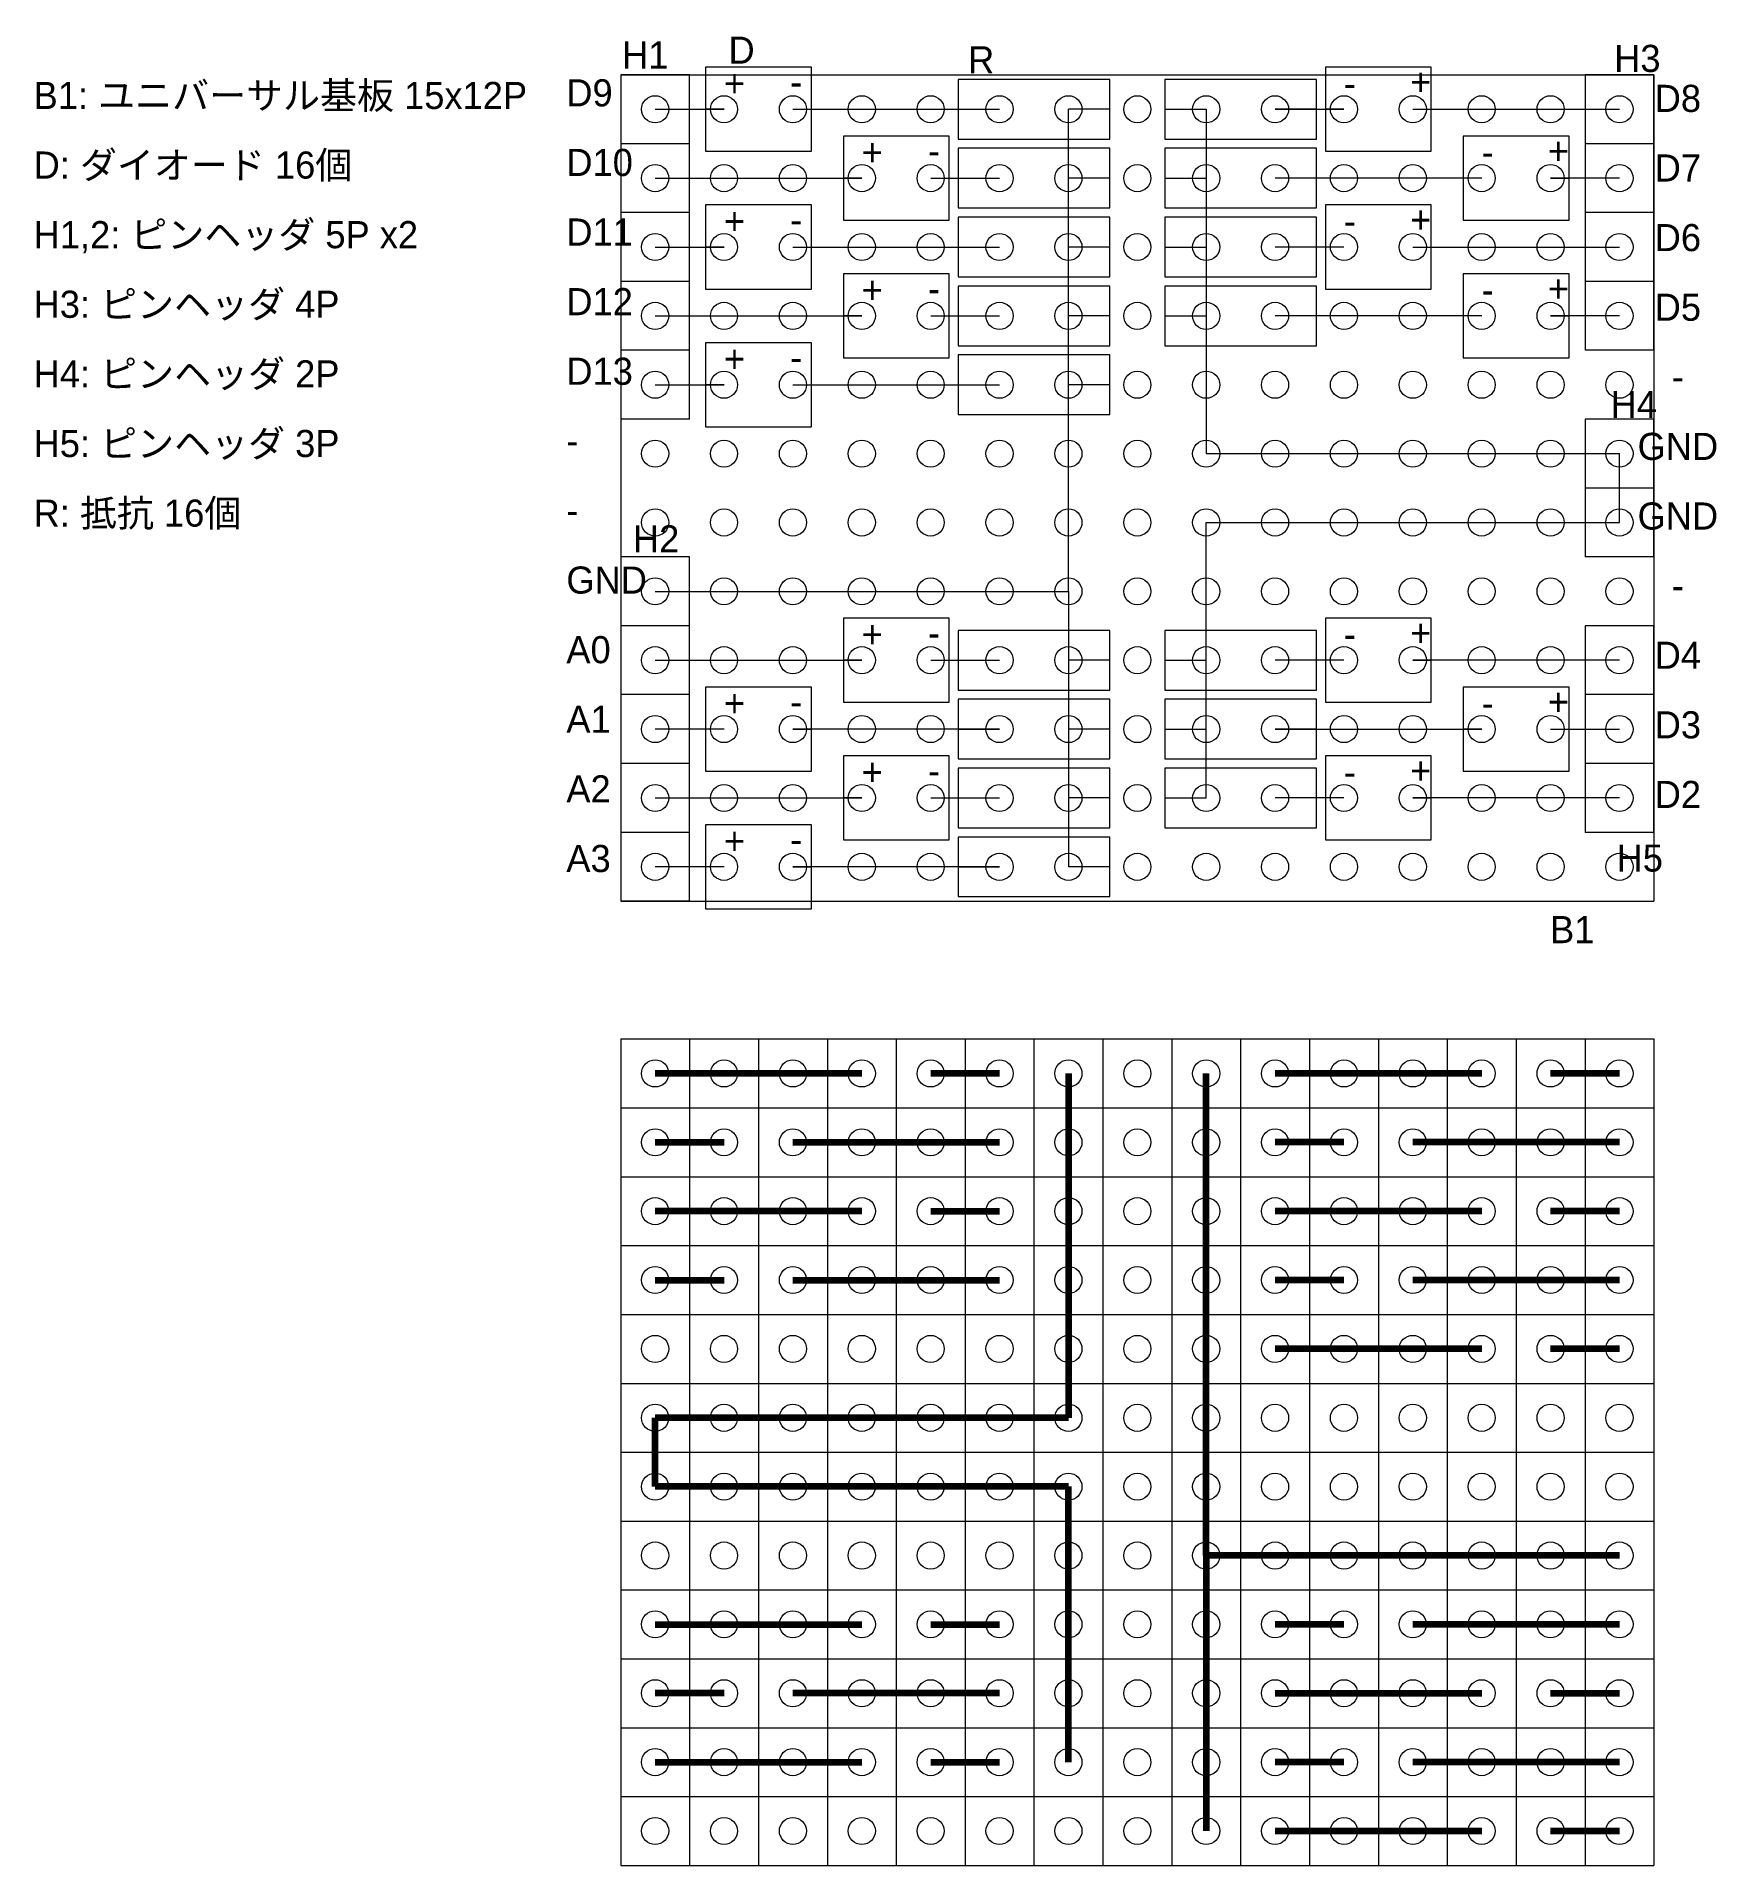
# Model space of a CAD drawing. Extents: x -13.3 to 48.7, y 67.7 to 135.2.
import ezdxf

# ---------------------------------------------------------------- set-up
doc = ezdxf.new("R2010")
doc.units = 0
doc.layers.get('0').update_dxf_attribs({"linetype": 'CONTINUOUS', "lineweight": 9})
doc.layers.add('0_GND', color=7, linetype='CONTINUOUS', lineweight=15)
for name, color, linetype, lineweight, true_color in [('0_wire', 92, 'CONTINUOUS', 15, 0x00c800), ('diode', 212, 'CONTINUOUS', 15, 0xde00de), ('resister', 132, 'CONTINUOUS', 15, 0x00dede), ('socket_header', 56, 'CONTINUOUS', 15, 0x808000), ('universal_board', 253, 'CONTINUOUS', 15, 0xa0a0a4)]:
    doc.layers.add(name, color=color, linetype=linetype, lineweight=lineweight, true_color=true_color)
doc.styles.add('kst32b', font='kst32b')

msp = doc.modelspace()

# ---------------------------------------------------------------- linework, layer by layer
at = {"layer": '0_GND'}
for p, q in [((24.76, 114.74), (24.76, 132.52)), ((29.84, 132.52), (29.84, 129.98)), ((29.84, 129.98), (29.84, 127.44)), ((29.84, 127.44), (29.84, 124.9)), ((29.84, 124.9), (29.84, 119.82)), ((29.84, 119.82), (45.08, 119.82)), ((45.08, 117.28), (45.08, 119.82)), ((29.84, 112.2), (29.84, 117.28)), ((29.84, 117.28), (45.08, 117.28)), ((9.52, 114.74), (24.76, 114.74)), ((24.76, 114.74), (24.76, 104.58)), ((29.84, 109.66), (29.84, 112.2)), ((29.84, 107.12), (29.84, 109.66))]:
    msp.add_line(p, q, dxfattribs=at)
at = {"layer": '0_GND', "lineweight": 200}
for p, q in [((24.76, 96.96), (24.76, 94.42)), ((29.84, 79.18), (29.84, 96.96)), ((24.76, 94.42), (24.76, 91.88)), ((24.76, 91.88), (24.76, 89.34)), ((24.76, 89.34), (24.76, 84.26)), ((9.52, 81.72), (9.52, 84.26)), ((24.76, 84.26), (9.52, 84.26)), ((24.76, 81.72), (9.52, 81.72)), ((24.76, 76.64), (24.76, 81.72)), ((45.08, 79.18), (29.84, 79.18)), ((29.84, 79.18), (29.84, 69.02)), ((24.76, 74.1), (24.76, 76.64)), ((24.76, 71.56), (24.76, 74.1))]:
    msp.add_line(p, q, dxfattribs=at)
at = {"layer": '0_wire'}
for p, q in [((9.52, 132.52), (12.06, 132.52)), ((14.6, 132.52), (22.22, 132.52)), ((32.38, 132.52), (34.92, 132.52)), ((37.46, 132.52), (45.08, 132.52)), ((9.52, 129.98), (17.14, 129.98)), ((19.68, 129.98), (22.22, 129.98)), ((40, 129.98), (32.38, 129.98)), ((45.08, 129.98), (42.54, 129.98)), ((9.52, 127.44), (12.06, 127.44)), ((14.6, 127.44), (22.22, 127.44)), ((34.92, 127.44), (32.38, 127.44)), ((37.46, 127.44), (45.08, 127.44)), ((9.52, 124.9), (17.14, 124.9)), ((19.68, 124.9), (22.22, 124.9)), ((40, 124.9), (32.38, 124.9)), ((45.08, 124.9), (42.54, 124.9)), ((9.52, 122.36), (12.06, 122.36)), ((14.6, 122.36), (22.22, 122.36)), ((9.52, 112.2), (17.14, 112.2)), ((19.68, 112.2), (22.22, 112.2)), ((34.92, 112.2), (32.38, 112.2)), ((45.08, 112.2), (37.46, 112.2)), ((12.06, 109.66), (9.52, 109.66)), ((22.22, 109.66), (14.6, 109.66)), ((32.38, 109.66), (40, 109.66)), ((42.54, 109.66), (45.08, 109.66)), ((9.52, 107.12), (17.14, 107.12)), ((19.68, 107.12), (22.22, 107.12)), ((34.92, 107.12), (32.38, 107.12)), ((45.08, 107.12), (37.46, 107.12)), ((12.06, 104.58), (9.52, 104.58)), ((22.22, 104.58), (14.6, 104.58))]:
    msp.add_line(p, q, dxfattribs=at)
at = {"layer": '0_wire', "lineweight": 200}
for p, q in [((17.14, 96.96), (9.52, 96.96)), ((22.22, 96.96), (19.68, 96.96)), ((40, 96.96), (32.38, 96.96)), ((45.08, 96.96), (42.54, 96.96)), ((9.52, 94.42), (12.06, 94.42)), ((14.6, 94.42), (22.22, 94.42)), ((34.92, 94.42), (32.38, 94.42)), ((45.08, 94.42), (37.46, 94.42)), ((17.14, 91.88), (9.52, 91.88)), ((19.68, 91.88), (22.22, 91.88)), ((40, 91.88), (32.38, 91.88)), ((45.08, 91.88), (42.54, 91.88)), ((9.52, 89.34), (12.06, 89.34)), ((14.6, 89.34), (22.22, 89.34)), ((34.92, 89.34), (32.38, 89.34)), ((45.08, 89.34), (37.46, 89.34)), ((40, 86.8), (32.38, 86.8)), ((45.08, 86.8), (42.54, 86.8)), ((9.52, 76.64), (17.14, 76.64)), ((19.68, 76.64), (22.22, 76.64)), ((34.92, 76.64), (32.38, 76.64)), ((45.08, 76.64), (37.46, 76.64)), ((12.06, 74.1), (9.52, 74.1)), ((22.22, 74.1), (14.6, 74.1)), ((32.38, 74.1), (40, 74.1)), ((42.54, 74.1), (45.08, 74.1)), ((9.52, 71.56), (17.14, 71.56)), ((19.68, 71.56), (22.22, 71.56)), ((34.92, 71.56), (32.38, 71.56)), ((45.08, 71.56), (37.46, 71.56)), ((32.38, 69.02), (40, 69.02)), ((42.54, 69.02), (45.08, 69.02))]:
    msp.add_line(p, q, dxfattribs=at)
at = {"layer": 'diode'}
for p, q in [((15.28, 134.07), (11.38, 134.07)), ((11.38, 134.07), (11.38, 130.97)), ((15.28, 130.97), (15.28, 134.07)), ((38.14, 134.07), (34.24, 134.07)), ((34.24, 134.07), (34.24, 130.97)), ((38.14, 130.97), (38.14, 134.07)), ((12.06, 132.52), (11.38, 132.52)), ((14.6, 132.52), (15.28, 132.52)), ((34.92, 132.52), (34.24, 132.52)), ((37.46, 132.52), (38.14, 132.52)), ((20.36, 131.53), (16.46, 131.53)), ((16.46, 131.53), (16.46, 128.43)), ((20.36, 128.43), (20.36, 131.53)), ((43.22, 131.53), (39.32, 131.53)), ((39.32, 131.53), (39.32, 128.43)), ((43.22, 128.43), (43.22, 131.53)), ((11.38, 130.97), (15.28, 130.97)), ((34.24, 130.97), (38.14, 130.97)), ((17.14, 129.98), (16.46, 129.98)), ((19.68, 129.98), (20.36, 129.98)), ((40, 129.98), (39.32, 129.98)), ((42.54, 129.98), (43.22, 129.98)), ((15.28, 128.99), (11.38, 128.99)), ((11.38, 128.99), (11.38, 125.89)), ((15.28, 125.89), (15.28, 128.99)), ((38.14, 128.99), (34.24, 128.99)), ((34.24, 128.99), (34.24, 125.89)), ((38.14, 125.89), (38.14, 128.99)), ((16.46, 128.43), (20.36, 128.43)), ((39.32, 128.43), (43.22, 128.43)), ((12.06, 127.44), (11.38, 127.44)), ((14.6, 127.44), (15.28, 127.44)), ((34.92, 127.44), (34.24, 127.44)), ((37.46, 127.44), (38.14, 127.44)), ((20.36, 126.45), (16.46, 126.45)), ((16.46, 126.45), (16.46, 123.35)), ((20.36, 123.35), (20.36, 126.45)), ((43.22, 126.45), (39.32, 126.45)), ((39.32, 126.45), (39.32, 123.35)), ((43.22, 123.35), (43.22, 126.45)), ((11.38, 125.89), (15.28, 125.89)), ((34.24, 125.89), (38.14, 125.89)), ((17.14, 124.9), (16.46, 124.9)), ((19.68, 124.9), (20.36, 124.9)), ((40, 124.9), (39.32, 124.9)), ((42.54, 124.9), (43.22, 124.9)), ((15.28, 123.91), (11.38, 123.91)), ((11.38, 123.91), (11.38, 120.81)), ((15.28, 120.81), (15.28, 123.91)), ((16.46, 123.35), (20.36, 123.35)), ((39.32, 123.35), (43.22, 123.35)), ((12.06, 122.36), (11.38, 122.36)), ((14.6, 122.36), (15.28, 122.36)), ((11.38, 120.81), (15.28, 120.81)), ((20.36, 113.75), (16.46, 113.75)), ((16.46, 113.75), (16.46, 110.65)), ((20.36, 110.65), (20.36, 113.75)), ((38.14, 113.75), (34.24, 113.75)), ((34.24, 113.75), (34.24, 110.65)), ((38.14, 110.65), (38.14, 113.75)), ((17.14, 112.2), (16.46, 112.2)), ((19.68, 112.2), (20.36, 112.2)), ((34.92, 112.2), (34.24, 112.2)), ((37.46, 112.2), (38.14, 112.2)), ((15.28, 111.21), (11.38, 111.21)), ((11.38, 111.21), (11.38, 108.11)), ((15.28, 108.11), (15.28, 111.21)), ((16.46, 110.65), (20.36, 110.65)), ((34.24, 110.65), (38.14, 110.65)), ((43.22, 111.21), (39.32, 111.21)), ((39.32, 111.21), (39.32, 108.11)), ((43.22, 108.11), (43.22, 111.21)), ((12.06, 109.66), (11.38, 109.66)), ((14.6, 109.66), (15.28, 109.66)), ((40, 109.66), (39.32, 109.66)), ((42.54, 109.66), (43.22, 109.66)), ((20.36, 108.67), (16.46, 108.67)), ((16.46, 108.67), (16.46, 105.57)), ((20.36, 105.57), (20.36, 108.67)), ((38.14, 108.67), (34.24, 108.67)), ((34.24, 108.67), (34.24, 105.57)), ((38.14, 105.57), (38.14, 108.67)), ((11.38, 108.11), (15.28, 108.11)), ((39.32, 108.11), (43.22, 108.11)), ((17.14, 107.12), (16.46, 107.12)), ((19.68, 107.12), (20.36, 107.12)), ((34.92, 107.12), (34.24, 107.12)), ((37.46, 107.12), (38.14, 107.12)), ((15.28, 106.13), (11.38, 106.13)), ((11.38, 106.13), (11.38, 103.03)), ((15.28, 103.03), (15.28, 106.13)), ((16.46, 105.57), (20.36, 105.57)), ((34.24, 105.57), (38.14, 105.57)), ((12.06, 104.58), (11.38, 104.58)), ((14.6, 104.58), (15.28, 104.58)), ((11.38, 103.03), (15.28, 103.03))]:
    msp.add_line(p, q, dxfattribs=at)
at = {"layer": 'resister'}
for p, q in [((26.29, 133.62), (20.69, 133.62)), ((20.69, 133.62), (20.69, 131.42)), ((26.29, 131.42), (26.29, 133.62)), ((33.91, 133.62), (28.31, 133.62)), ((28.31, 133.62), (28.31, 131.42)), ((33.91, 131.42), (33.91, 133.62)), ((20.69, 132.52), (22.22, 132.52)), ((26.29, 132.52), (24.76, 132.52)), ((28.31, 132.52), (29.84, 132.52)), ((33.91, 132.52), (32.38, 132.52)), ((20.69, 131.42), (26.29, 131.42)), ((26.29, 131.08), (20.69, 131.08)), ((20.69, 131.08), (20.69, 128.88)), ((26.29, 128.88), (26.29, 131.08)), ((28.31, 131.42), (33.91, 131.42)), ((33.91, 131.08), (28.31, 131.08)), ((28.31, 131.08), (28.31, 128.88)), ((33.91, 128.88), (33.91, 131.08)), ((20.69, 129.98), (22.22, 129.98)), ((26.29, 129.98), (24.76, 129.98)), ((28.31, 129.98), (29.84, 129.98)), ((33.91, 129.98), (32.38, 129.98)), ((20.69, 128.88), (26.29, 128.88)), ((28.31, 128.88), (33.91, 128.88)), ((26.29, 128.54), (20.69, 128.54)), ((20.69, 128.54), (20.69, 126.34)), ((26.29, 126.34), (26.29, 128.54)), ((33.91, 128.54), (28.31, 128.54)), ((28.31, 128.54), (28.31, 126.34)), ((33.91, 126.34), (33.91, 128.54)), ((20.69, 127.44), (22.22, 127.44)), ((26.29, 127.44), (24.76, 127.44)), ((28.31, 127.44), (29.84, 127.44)), ((33.91, 127.44), (32.38, 127.44)), ((20.69, 126.34), (26.29, 126.34)), ((28.31, 126.34), (33.91, 126.34)), ((26.29, 126), (20.69, 126)), ((20.69, 126), (20.69, 123.8)), ((26.29, 123.8), (26.29, 126)), ((33.91, 126), (28.31, 126)), ((28.31, 126), (28.31, 123.8)), ((33.91, 123.8), (33.91, 126)), ((20.69, 124.9), (22.22, 124.9)), ((26.29, 124.9), (24.76, 124.9)), ((28.31, 124.9), (29.84, 124.9)), ((33.91, 124.9), (32.38, 124.9)), ((20.69, 123.8), (26.29, 123.8)), ((26.29, 123.46), (20.69, 123.46)), ((20.69, 123.46), (20.69, 121.26)), ((26.29, 121.26), (26.29, 123.46)), ((28.31, 123.8), (33.91, 123.8)), ((20.69, 122.36), (22.22, 122.36)), ((26.29, 122.36), (24.76, 122.36)), ((20.69, 121.26), (26.29, 121.26)), ((26.29, 113.3), (20.69, 113.3)), ((20.69, 113.3), (20.69, 111.1)), ((26.29, 111.1), (26.29, 113.3)), ((33.91, 113.3), (28.31, 113.3)), ((28.31, 113.3), (28.31, 111.1)), ((33.91, 111.1), (33.91, 113.3)), ((20.69, 112.2), (22.22, 112.2)), ((26.29, 112.2), (24.76, 112.2)), ((28.31, 112.2), (29.84, 112.2)), ((33.91, 112.2), (32.38, 112.2)), ((20.69, 111.1), (26.29, 111.1)), ((26.29, 110.76), (20.69, 110.76)), ((20.69, 110.76), (20.69, 108.56)), ((26.29, 108.56), (26.29, 110.76)), ((28.31, 111.1), (33.91, 111.1)), ((33.91, 110.76), (28.31, 110.76)), ((28.31, 110.76), (28.31, 108.56)), ((33.91, 108.56), (33.91, 110.76)), ((20.69, 109.66), (22.22, 109.66)), ((26.29, 109.66), (24.76, 109.66)), ((28.31, 109.66), (29.84, 109.66)), ((33.91, 109.66), (32.38, 109.66)), ((20.69, 108.56), (26.29, 108.56)), ((26.29, 108.22), (20.69, 108.22)), ((20.69, 108.22), (20.69, 106.02)), ((26.29, 106.02), (26.29, 108.22)), ((28.31, 108.56), (33.91, 108.56)), ((33.91, 108.22), (28.31, 108.22)), ((28.31, 108.22), (28.31, 106.02)), ((33.91, 106.02), (33.91, 108.22)), ((20.69, 107.12), (22.22, 107.12)), ((26.29, 107.12), (24.76, 107.12)), ((28.31, 107.12), (29.84, 107.12)), ((33.91, 107.12), (32.38, 107.12)), ((20.69, 106.02), (26.29, 106.02)), ((28.31, 106.02), (33.91, 106.02)), ((26.29, 105.68), (20.69, 105.68)), ((20.69, 105.68), (20.69, 103.48)), ((26.29, 103.48), (26.29, 105.68)), ((20.69, 104.58), (22.22, 104.58)), ((26.29, 104.58), (24.76, 104.58)), ((20.69, 103.48), (26.29, 103.48))]:
    msp.add_line(p, q, dxfattribs=at)
at = {"layer": 'socket_header'}
for p, q in [((8.25, 133.79), (8.25, 131.25)), ((10.79, 133.79), (8.25, 133.79)), ((10.79, 131.25), (10.79, 133.79)), ((43.81, 133.79), (43.81, 131.25)), ((46.35, 133.79), (43.81, 133.79)), ((46.35, 131.25), (46.35, 133.79)), ((10.79, 131.25), (8.25, 131.25)), ((8.25, 131.25), (8.25, 128.71)), ((10.79, 131.25), (8.25, 131.25)), ((10.79, 128.71), (10.79, 131.25)), ((46.35, 131.25), (43.81, 131.25)), ((43.81, 131.25), (43.81, 128.71)), ((46.35, 131.25), (43.81, 131.25)), ((46.35, 128.71), (46.35, 131.25)), ((10.79, 128.71), (8.25, 128.71)), ((8.25, 128.71), (8.25, 126.17)), ((10.79, 128.71), (8.25, 128.71)), ((10.79, 126.17), (10.79, 128.71)), ((46.35, 128.71), (43.81, 128.71)), ((43.81, 128.71), (43.81, 126.17)), ((46.35, 128.71), (43.81, 128.71)), ((46.35, 126.17), (46.35, 128.71)), ((10.79, 126.17), (8.25, 126.17)), ((8.25, 126.17), (8.25, 123.63)), ((10.79, 126.17), (8.25, 126.17)), ((10.79, 123.63), (10.79, 126.17)), ((46.35, 126.17), (43.81, 126.17)), ((46.35, 126.17), (43.81, 126.17)), ((43.81, 126.17), (43.81, 123.63)), ((46.35, 123.63), (46.35, 126.17)), ((10.79, 123.63), (8.25, 123.63)), ((8.25, 123.63), (8.25, 121.09)), ((10.79, 123.63), (8.25, 123.63)), ((10.79, 121.09), (10.79, 123.63)), ((46.35, 123.63), (43.81, 123.63)), ((10.79, 121.09), (8.25, 121.09)), ((46.35, 121.09), (43.81, 121.09)), ((43.81, 121.09), (43.81, 118.55)), ((46.35, 118.55), (46.35, 121.09)), ((46.35, 118.55), (43.81, 118.55)), ((43.81, 118.55), (43.81, 116.01)), ((46.35, 118.55), (43.81, 118.55)), ((46.35, 116.01), (46.35, 118.55)), ((8.25, 116.01), (8.25, 113.47)), ((10.79, 116.01), (8.25, 116.01)), ((10.79, 113.47), (10.79, 116.01)), ((46.35, 116.01), (43.81, 116.01)), ((10.79, 113.47), (8.25, 113.47)), ((8.25, 113.47), (8.25, 110.93)), ((10.79, 113.47), (8.25, 113.47)), ((10.79, 110.93), (10.79, 113.47)), ((10.79, 110.93), (10.79, 113.47)), ((46.35, 113.47), (43.81, 113.47)), ((43.81, 113.47), (43.81, 110.93)), ((46.35, 110.93), (46.35, 113.47)), ((10.79, 110.93), (8.25, 110.93)), ((8.25, 110.93), (8.25, 108.39)), ((10.79, 110.93), (8.25, 110.93)), ((10.79, 108.39), (10.79, 110.93)), ((10.79, 108.39), (10.79, 110.93)), ((46.35, 110.93), (43.81, 110.93)), ((46.35, 110.93), (43.81, 110.93)), ((43.81, 110.93), (43.81, 108.39)), ((46.35, 108.39), (46.35, 110.93)), ((10.79, 108.39), (8.25, 108.39)), ((8.25, 108.39), (8.25, 105.85)), ((10.79, 108.39), (8.25, 108.39)), ((10.79, 105.85), (10.79, 108.39)), ((10.79, 105.85), (10.79, 108.39)), ((46.35, 108.39), (43.81, 108.39)), ((46.35, 108.39), (43.81, 108.39)), ((43.81, 108.39), (43.81, 105.85)), ((46.35, 105.85), (46.35, 108.39)), ((10.79, 105.85), (8.25, 105.85)), ((8.25, 105.85), (8.25, 103.31)), ((10.79, 105.85), (8.25, 105.85)), ((10.79, 103.31), (10.79, 105.85)), ((10.79, 103.31), (10.79, 105.85)), ((46.35, 105.85), (43.81, 105.85)), ((10.79, 103.31), (8.25, 103.31))]:
    msp.add_line(p, q, dxfattribs=at)
at = {"layer": 'universal_board'}
for p, q in [((8.25, 133.79), (46.35, 133.79)), ((8.25, 133.79), (8.25, 103.31)), ((46.35, 133.79), (46.35, 103.31)), ((8.25, 103.31), (46.35, 103.31)), ((8.25, 98.23), (46.35, 98.23)), ((8.25, 98.23), (8.25, 67.75)), ((10.79, 98.23), (10.79, 67.75)), ((13.33, 98.23), (13.33, 67.75)), ((15.87, 98.23), (15.87, 67.75)), ((18.41, 98.23), (18.41, 67.75)), ((20.95, 98.23), (20.95, 67.75)), ((23.49, 98.23), (23.49, 67.75)), ((26.03, 98.23), (26.03, 67.75)), ((28.57, 98.23), (28.57, 67.75)), ((31.11, 98.23), (31.11, 67.75)), ((33.65, 98.23), (33.65, 67.75)), ((36.19, 98.23), (36.19, 67.75)), ((38.73, 98.23), (38.73, 67.75)), ((41.27, 98.23), (41.27, 67.75)), ((43.81, 98.23), (43.81, 67.75)), ((46.35, 98.23), (46.35, 67.75)), ((8.25, 95.69), (46.35, 95.69)), ((8.25, 93.15), (46.35, 93.15)), ((8.25, 90.61), (46.35, 90.61)), ((8.25, 88.07), (46.35, 88.07)), ((8.25, 85.53), (46.35, 85.53)), ((8.25, 82.99), (46.35, 82.99)), ((8.25, 80.45), (46.35, 80.45)), ((8.25, 77.91), (46.35, 77.91)), ((8.25, 75.37), (46.35, 75.37)), ((8.25, 72.83), (46.35, 72.83)), ((8.25, 70.29), (46.35, 70.29)), ((8.25, 67.75), (46.35, 67.75))]:
    msp.add_line(p, q, dxfattribs=at)
for centre in [(9.52, 132.52), (12.06, 132.52), (14.6, 132.52), (17.14, 132.52), (19.68, 132.52), (22.22, 132.52), (24.76, 132.52), (27.3, 132.52), (29.84, 132.52), (32.38, 132.52), (34.92, 132.52), (37.46, 132.52), (40, 132.52), (42.54, 132.52), (45.08, 132.52), (9.52, 129.98), (12.06, 129.98), (14.6, 129.98), (17.14, 129.98), (19.68, 129.98), (22.22, 129.98), (24.76, 129.98), (27.3, 129.98), (29.84, 129.98), (32.38, 129.98), (34.92, 129.98), (37.46, 129.98), (40, 129.98), (42.54, 129.98), (45.08, 129.98), (9.52, 127.44), (12.06, 127.44), (14.6, 127.44), (17.14, 127.44), (19.68, 127.44), (22.22, 127.44), (24.76, 127.44), (27.3, 127.44), (29.84, 127.44), (32.38, 127.44), (34.92, 127.44), (37.46, 127.44), (40, 127.44), (42.54, 127.44), (45.08, 127.44), (9.52, 124.9), (12.06, 124.9), (14.6, 124.9), (17.14, 124.9), (19.68, 124.9), (22.22, 124.9), (24.76, 124.9), (27.3, 124.9), (29.84, 124.9), (32.38, 124.9), (34.92, 124.9), (37.46, 124.9), (40, 124.9), (42.54, 124.9), (45.08, 124.9), (9.52, 122.36), (12.06, 122.36), (14.6, 122.36), (17.14, 122.36), (19.68, 122.36), (22.22, 122.36), (24.76, 122.36), (27.3, 122.36), (29.84, 122.36), (32.38, 122.36), (34.92, 122.36), (37.46, 122.36), (40, 122.36), (42.54, 122.36), (45.08, 122.36), (9.52, 119.82), (12.06, 119.82), (14.6, 119.82), (17.14, 119.82), (19.68, 119.82), (22.22, 119.82), (24.76, 119.82), (27.3, 119.82), (29.84, 119.82), (32.38, 119.82), (34.92, 119.82), (37.46, 119.82), (40, 119.82), (42.54, 119.82), (45.08, 119.82), (9.52, 117.28), (12.06, 117.28), (14.6, 117.28), (17.14, 117.28), (19.68, 117.28), (22.22, 117.28), (24.76, 117.28), (27.3, 117.28), (29.84, 117.28), (32.38, 117.28), (34.92, 117.28), (37.46, 117.28), (40, 117.28), (42.54, 117.28), (45.08, 117.28), (9.52, 114.74), (12.06, 114.74), (14.6, 114.74), (17.14, 114.74), (19.68, 114.74), (22.22, 114.74), (24.76, 114.74), (27.3, 114.74), (29.84, 114.74), (32.38, 114.74), (34.92, 114.74), (37.46, 114.74), (40, 114.74), (42.54, 114.74), (45.08, 114.74), (9.52, 112.2), (12.06, 112.2), (14.6, 112.2), (17.14, 112.2), (19.68, 112.2), (22.22, 112.2), (24.76, 112.2), (27.3, 112.2), (29.84, 112.2), (32.38, 112.2), (34.92, 112.2), (37.46, 112.2), (40, 112.2), (42.54, 112.2), (45.08, 112.2), (9.52, 109.66), (12.06, 109.66), (14.6, 109.66), (17.14, 109.66), (19.68, 109.66), (22.22, 109.66), (24.76, 109.66), (27.3, 109.66), (29.84, 109.66), (32.38, 109.66), (34.92, 109.66), (37.46, 109.66), (40, 109.66), (42.54, 109.66), (45.08, 109.66), (9.52, 107.12), (12.06, 107.12), (14.6, 107.12), (17.14, 107.12), (19.68, 107.12), (22.22, 107.12), (24.76, 107.12), (27.3, 107.12), (29.84, 107.12), (32.38, 107.12), (34.92, 107.12), (37.46, 107.12), (40, 107.12), (42.54, 107.12), (45.08, 107.12), (9.52, 104.58), (12.06, 104.58), (14.6, 104.58), (17.14, 104.58), (19.68, 104.58), (22.22, 104.58), (24.76, 104.58), (27.3, 104.58), (29.84, 104.58), (32.38, 104.58), (34.92, 104.58), (37.46, 104.58), (40, 104.58), (42.54, 104.58), (45.08, 104.58), (9.52, 96.96), (12.06, 96.96), (14.6, 96.96), (17.14, 96.96), (19.68, 96.96), (22.22, 96.96), (24.76, 96.96), (27.3, 96.96), (29.84, 96.96), (32.38, 96.96), (34.92, 96.96), (37.46, 96.96), (40, 96.96), (42.54, 96.96), (45.08, 96.96), (9.52, 94.42), (12.06, 94.42), (14.6, 94.42), (17.14, 94.42), (19.68, 94.42), (22.22, 94.42), (24.76, 94.42), (27.3, 94.42), (29.84, 94.42), (32.38, 94.42), (34.92, 94.42), (37.46, 94.42), (40, 94.42), (42.54, 94.42), (45.08, 94.42), (9.52, 91.88), (12.06, 91.88), (14.6, 91.88), (17.14, 91.88), (19.68, 91.88), (22.22, 91.88), (24.76, 91.88), (27.3, 91.88), (29.84, 91.88), (32.38, 91.88), (34.92, 91.88), (37.46, 91.88), (40, 91.88), (42.54, 91.88), (45.08, 91.88), (9.52, 89.34), (12.06, 89.34), (14.6, 89.34), (17.14, 89.34), (19.68, 89.34), (22.22, 89.34), (24.76, 89.34), (27.3, 89.34), (29.84, 89.34), (32.38, 89.34), (34.92, 89.34), (37.46, 89.34), (40, 89.34), (42.54, 89.34), (45.08, 89.34), (9.52, 86.8), (12.06, 86.8), (14.6, 86.8), (17.14, 86.8), (19.68, 86.8), (22.22, 86.8), (24.76, 86.8), (27.3, 86.8), (29.84, 86.8), (32.38, 86.8), (34.92, 86.8), (37.46, 86.8), (40, 86.8), (42.54, 86.8), (45.08, 86.8), (9.52, 84.26), (12.06, 84.26), (14.6, 84.26), (17.14, 84.26), (19.68, 84.26), (22.22, 84.26), (24.76, 84.26), (27.3, 84.26), (29.84, 84.26), (32.38, 84.26), (34.92, 84.26), (37.46, 84.26), (40, 84.26), (42.54, 84.26), (45.08, 84.26), (9.52, 81.72), (12.06, 81.72), (14.6, 81.72), (17.14, 81.72), (19.68, 81.72), (22.22, 81.72), (24.76, 81.72), (27.3, 81.72), (29.84, 81.72), (32.38, 81.72), (34.92, 81.72), (37.46, 81.72), (40, 81.72), (42.54, 81.72), (45.08, 81.72), (9.52, 79.18), (12.06, 79.18), (14.6, 79.18), (17.14, 79.18), (19.68, 79.18), (22.22, 79.18), (24.76, 79.18), (27.3, 79.18), (29.84, 79.18), (32.38, 79.18), (34.92, 79.18), (37.46, 79.18), (40, 79.18), (42.54, 79.18), (45.08, 79.18), (9.52, 76.64), (12.06, 76.64), (14.6, 76.64), (17.14, 76.64), (19.68, 76.64), (22.22, 76.64), (24.76, 76.64), (27.3, 76.64), (29.84, 76.64), (32.38, 76.64), (34.92, 76.64), (37.46, 76.64), (40, 76.64), (42.54, 76.64), (45.08, 76.64), (9.52, 74.1), (12.06, 74.1), (14.6, 74.1), (17.14, 74.1), (19.68, 74.1), (22.22, 74.1), (24.76, 74.1), (27.3, 74.1), (29.84, 74.1), (32.38, 74.1), (34.92, 74.1), (37.46, 74.1), (40, 74.1), (42.54, 74.1), (45.08, 74.1), (9.52, 71.56), (12.06, 71.56), (14.6, 71.56), (17.14, 71.56), (19.68, 71.56), (22.22, 71.56), (24.76, 71.56), (27.3, 71.56), (29.84, 71.56), (32.38, 71.56), (34.92, 71.56), (37.46, 71.56), (40, 71.56), (42.54, 71.56), (45.08, 71.56), (9.52, 69.02), (12.06, 69.02), (14.6, 69.02), (17.14, 69.02), (19.68, 69.02), (22.22, 69.02), (24.76, 69.02), (27.3, 69.02), (29.84, 69.02), (32.38, 69.02), (34.92, 69.02), (37.46, 69.02), (40, 69.02), (42.54, 69.02), (45.08, 69.02)]:
    msp.add_circle(centre, 0.5, dxfattribs=at)

# ---------------------------------------------------------------- texts
at = {"insert": (-13.401, 125.273), "char_height": 1, "width": 18.8, "attachment_point": 4, "line_spacing_factor": 1.54, "style": 'kst32b'}
msp.add_mtext('B1: ユニバーサル基板 15x12P\\PD: ダイオード 16個\\PH1,2: ピンヘッダ 5P x2\\PH3: ピンヘッダ 4P\\PH4: ピンヘッダ 2P\\PH5: ピンヘッダ 3P\\PR: 抵抗 16個', dxfattribs=at)
at = {"layer": 'diode', "char_height": 1, "attachment_point": 4, "line_spacing_factor": 1.54, "style": 'kst32b'}
for s, insert, width in [('D', (12.225, 134.701), 0.45111), ('+', (12.057, 133.478), 0.41667), ('+', (37.359, 133.528), 0.41667), ('-', (14.499, 133.528), 0.41667), ('-', (34.917, 133.478), 0.41667), ('+', (17.137, 130.938), 0.41667), ('-', (19.579, 130.988), 0.41667), ('-', (39.997, 130.938), 0.41667), ('+', (42.439, 130.988), 0.41667), ('+', (12.057, 128.398), 0.41667), ('-', (14.499, 128.448), 0.41667), ('-', (34.917, 128.398), 0.41667), ('+', (37.359, 128.448), 0.41667), ('+', (37.359, 128.448), 0.41667), ('+', (17.137, 125.858), 0.41667), ('+', (42.439, 125.908), 0.41667), ('-', (19.579, 125.908), 0.41667), ('-', (39.997, 125.858), 0.41667), ('+', (12.057, 123.318), 0.41667), ('-', (14.499, 123.368), 0.41667), ('+', (17.137, 113.158), 0.41667), ('+', (37.359, 113.208), 0.41667), ('-', (19.579, 113.208), 0.41667), ('-', (34.917, 113.158), 0.41667), ('+', (12.057, 110.618), 0.41667), ('+', (42.439, 110.668), 0.41667), ('-', (14.499, 110.668), 0.41667), ('-', (39.997, 110.618), 0.41667), ('+', (17.137, 108.078), 0.41667), ('-', (19.579, 108.128), 0.41667), ('-', (34.917, 108.078), 0.41667), ('+', (37.359, 108.128), 0.41667), ('+', (12.057, 105.538), 0.41667), ('-', (14.499, 105.588), 0.41667)]:
    msp.add_mtext(s, dxfattribs=dict(at, insert=insert, width=width))
at = {"layer": 'resister', "insert": (21.06, 134.344), "char_height": 1, "width": 0.48667, "attachment_point": 4, "line_spacing_factor": 1.54, "style": 'kst32b'}
msp.add_mtext('R', dxfattribs=at)
at = {"layer": 'socket_header', "char_height": 1, "line_spacing_factor": 1.54, "style": 'kst32b'}
for s, insert, width, attachment_point in [('H1', (8.299, 134.523), 1.09778, 4), ('H3', (44.886, 134.389), 1.16667, 4), ('D9\\PD10\\PD11\\PD12\\PD13\\P-\\P-\\PGND\\PA0\\PA1\\PA2\\PA3', (6.245, 119), 2.02111, 4), ('D8\\PD7\\PD6\\PD5\\P-\\PGND\\PGND\\P-\\PD4\\PD3\\PD2', (47.234, 120.086), 2.02111, 5), ('H4', (44.752, 121.628), 1.20222, 4), ('H2', (8.7, 116.676), 1.20222, 4), ('H5', (44.975, 104.896), 1.16667, 4)]:
    msp.add_mtext(s, dxfattribs=dict(at, insert=insert, width=width, attachment_point=attachment_point))
at = {"layer": 'universal_board', "insert": (42.521, 102.264), "char_height": 1, "width": 1.20222, "attachment_point": 4, "line_spacing_factor": 1.54, "style": 'kst32b'}
msp.add_mtext('B1', dxfattribs=at)

doc.saveas('drawing.dxf')
